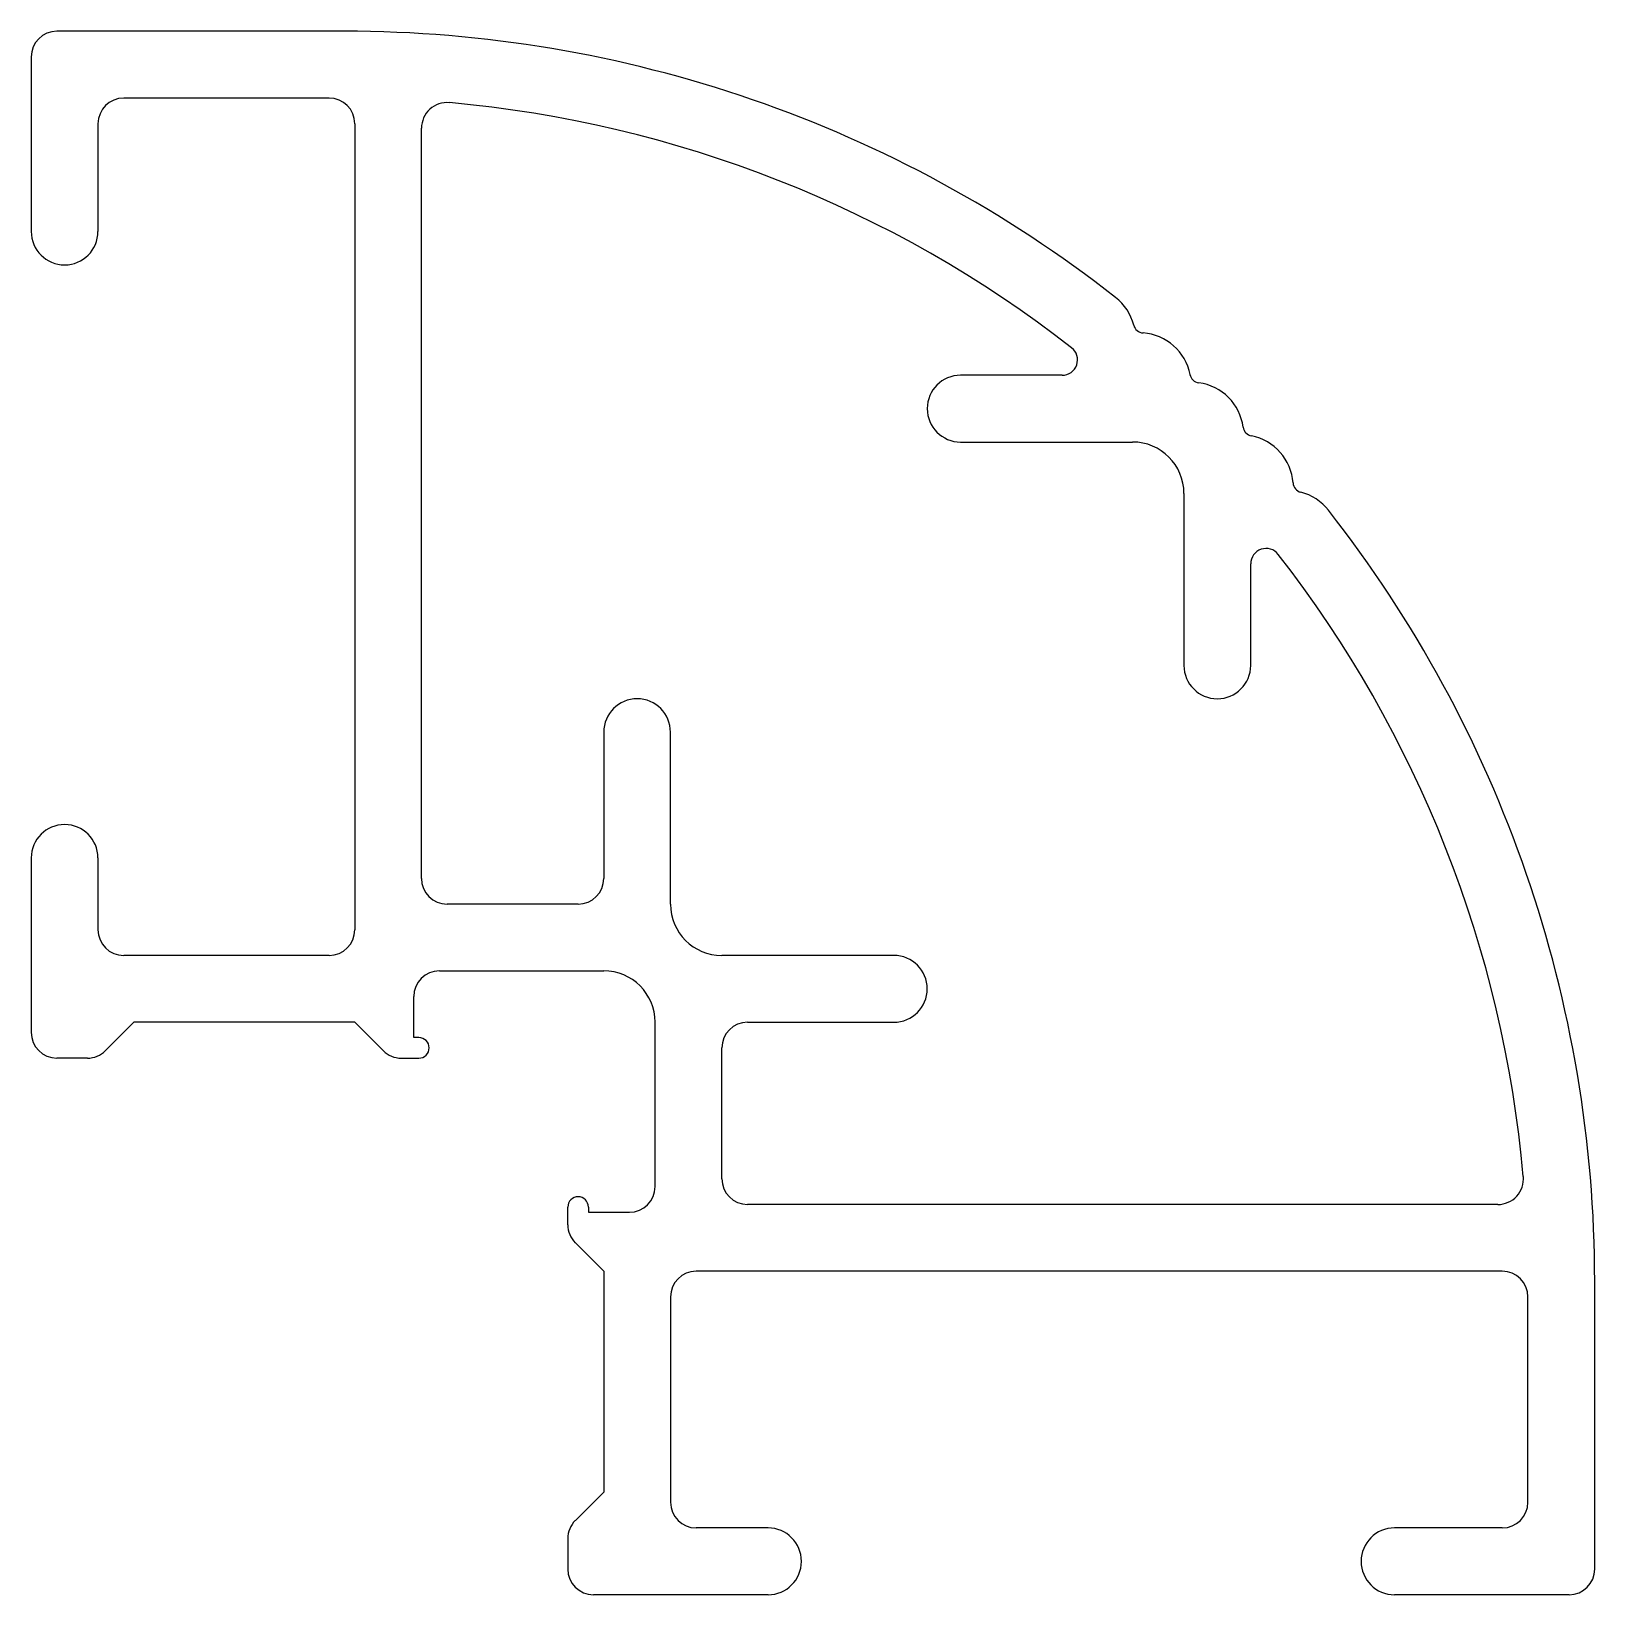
# Model space of a CAD drawing. Extents: x 2489.5 to 2519.9, y 995 to 1025.5.
import ezdxf

# ---------------------------------------------------------------- set-up
doc = ezdxf.new("R2010")
doc.units = 0
doc.linetypes.add('HIDDEN', pattern=[9.525, 6.35, -3.175])
doc.layers.get('0').update_dxf_attribs({"linetype": 'CONTINUOUS'})

msp = doc.modelspace()

# ---------------------------------------------------------------- linework, layer by layer
for p, q in [((2495.557, 1025.462), (2489.957, 1025.462)), ((2489.457, 1024.962), (2489.457, 1021.562)), ((2495.257, 1024.162), (2491.257, 1024.162)), ((2490.757, 1023.662), (2490.757, 1021.562)), ((2495.757, 1023.662), (2495.757, 1007.962)), ((2497.057, 1008.962), (2497.057, 1023.573)), ((2509.535, 1018.762), (2507.557, 1018.762)), ((2507.557, 1017.462), (2510.907, 1017.462)), ((2511.907, 1016.462), (2511.907, 1013.112)), ((2513.207, 1013.112), (2513.207, 1015.089)), ((2500.607, 1011.812), (2500.607, 1008.962)), ((2501.907, 1008.462), (2501.907, 1011.812)), ((2489.457, 1009.362), (2489.457, 1005.962)), ((2490.757, 1009.362), (2490.757, 1007.962)), ((2500.107, 1008.462), (2497.557, 1008.462)), ((2495.257, 1007.462), (2491.257, 1007.462)), ((2506.257, 1007.462), (2502.907, 1007.462)), ((2497.407, 1007.162), (2500.607, 1007.162)), ((2496.907, 1005.862), (2496.907, 1006.662)), ((2491.457, 1006.162), (2490.904, 1005.608)), ((2495.757, 1006.162), (2491.457, 1006.162)), ((2495.757, 1006.162), (2496.311, 1005.608)), ((2501.607, 1002.962), (2501.607, 1006.162)), ((2503.407, 1006.162), (2506.257, 1006.162)), ((2497.007, 1005.862), (2496.907, 1005.862)), ((2490.55, 1005.462), (2489.957, 1005.462)), ((2496.665, 1005.462), (2497.007, 1005.462)), ((2502.907, 1003.112), (2502.907, 1005.662)), ((2499.907, 1002.219), (2499.907, 1002.562)), ((2500.307, 1002.562), (2500.307, 1002.462)), ((2500.307, 1002.462), (2501.107, 1002.462)), ((2518.019, 1002.612), (2503.407, 1002.612)), ((2500.607, 1001.312), (2500.054, 1001.865)), ((2500.607, 1001.312), (2500.607, 997.012)), ((2518.107, 1001.312), (2502.407, 1001.312)), ((2519.907, 995.512), (2519.907, 1001.112)), ((2501.907, 1000.812), (2501.907, 996.812)), ((2518.607, 996.812), (2518.607, 1000.812)), ((2500.607, 997.012), (2500.054, 996.458)), ((2499.907, 996.105), (2499.907, 995.512)), ((2503.807, 996.312), (2502.407, 996.312)), ((2518.107, 996.312), (2516.007, 996.312)), ((2503.807, 995.012), (2500.407, 995.012)), ((2519.407, 995.012), (2516.007, 995.012))]:
    msp.add_line(p, q)
at = {"color": 1, "linetype": 'HIDDEN'}
msp.add_line((2500.157, 1002.762), (2500.157, 1002.762), dxfattribs=at)
for centre, radius, start, end in [((2489.957, 1024.962), 0.5, 90, 180), ((2495.557, 1001.112), 24.35, 51.9154, 90), ((2491.257, 1023.662), 0.5, 90, 180), ((2495.257, 1023.662), 0.5, 0, 90), ((2497.557, 1023.573), 0.5, 84.9116, 180), ((2495.557, 1001.112), 23.05, 52.0932, 84.9116), ((2490.107, 1021.562), 0.65, 180, 0), ((2509.96, 1019.49), 1, 14.2376, 51.9154), ((2511.123, 1019.786), 0.2, 194.2376, 266.1354), ((2511.043, 1018.588), 1, 10.7818, 86.1354), ((2509.535, 1019.062), 0.3, 270, 52.0932), ((2507.557, 1018.112), 0.65, 90, 270), ((2512.221, 1018.813), 0.2, 190.7818, 262.6758), ((2512.068, 1017.623), 1, 7.3242, 82.6758), ((2513.259, 1017.776), 0.2, 187.3242, 259.2182), ((2510.907, 1016.462), 1, 0, 90), ((2513.034, 1016.597), 1, 3.8646, 79.2182), ((2514.231, 1016.678), 0.2, 183.8646, 255.7624), ((2513.936, 1015.515), 1, 38.0846, 75.7624), ((2495.557, 1001.112), 24.35, 0, 38.0846), ((2513.507, 1015.089), 0.3, 37.9068, 180), ((2495.557, 1001.112), 23.05, 5.0884, 37.9068), ((2512.557, 1013.112), 0.65, 180, 0), ((2501.257, 1011.812), 0.65, 0, 180), ((2490.107, 1009.362), 0.65, 0, 180), ((2497.557, 1008.962), 0.5, 180, 270), ((2500.107, 1008.962), 0.5, 270, 0), ((2502.907, 1008.462), 1, 180, 270), ((2491.257, 1007.962), 0.5, 180, 270), ((2495.257, 1007.962), 0.5, 270, 0), ((2506.257, 1006.812), 0.65, 270, 90), ((2497.407, 1006.662), 0.5, 90, 180), ((2500.607, 1006.162), 1, 0, 90), ((2503.407, 1005.662), 0.5, 90, 180), ((2489.957, 1005.962), 0.5, 180, 270), ((2497.007, 1005.662), 0.2, 270, 90), ((2490.55, 1005.962), 0.5, 270, 315), ((2496.665, 1005.962), 0.5, 225, 270), ((2503.407, 1003.112), 0.5, 180, 270), ((2518.019, 1003.112), 0.5, 270, 5.0884), ((2500.107, 1002.562), 0.2, 0, 180), ((2501.107, 1002.962), 0.5, 270, 0), ((2500.407, 1002.219), 0.5, 180, 225), ((2502.407, 1000.812), 0.5, 90, 180), ((2518.107, 1000.812), 0.5, 0, 90), ((2502.407, 996.812), 0.5, 180, 270), ((2518.107, 996.812), 0.5, 270, 0), ((2500.407, 996.105), 0.5, 135, 180), ((2503.807, 995.662), 0.65, 270, 90), ((2516.007, 995.662), 0.65, 90, 270), ((2500.407, 995.512), 0.5, 180, 270), ((2519.407, 995.512), 0.5, 270, 0)]:
    msp.add_arc(centre, radius, start, end)

doc.saveas('drawing.dxf')
